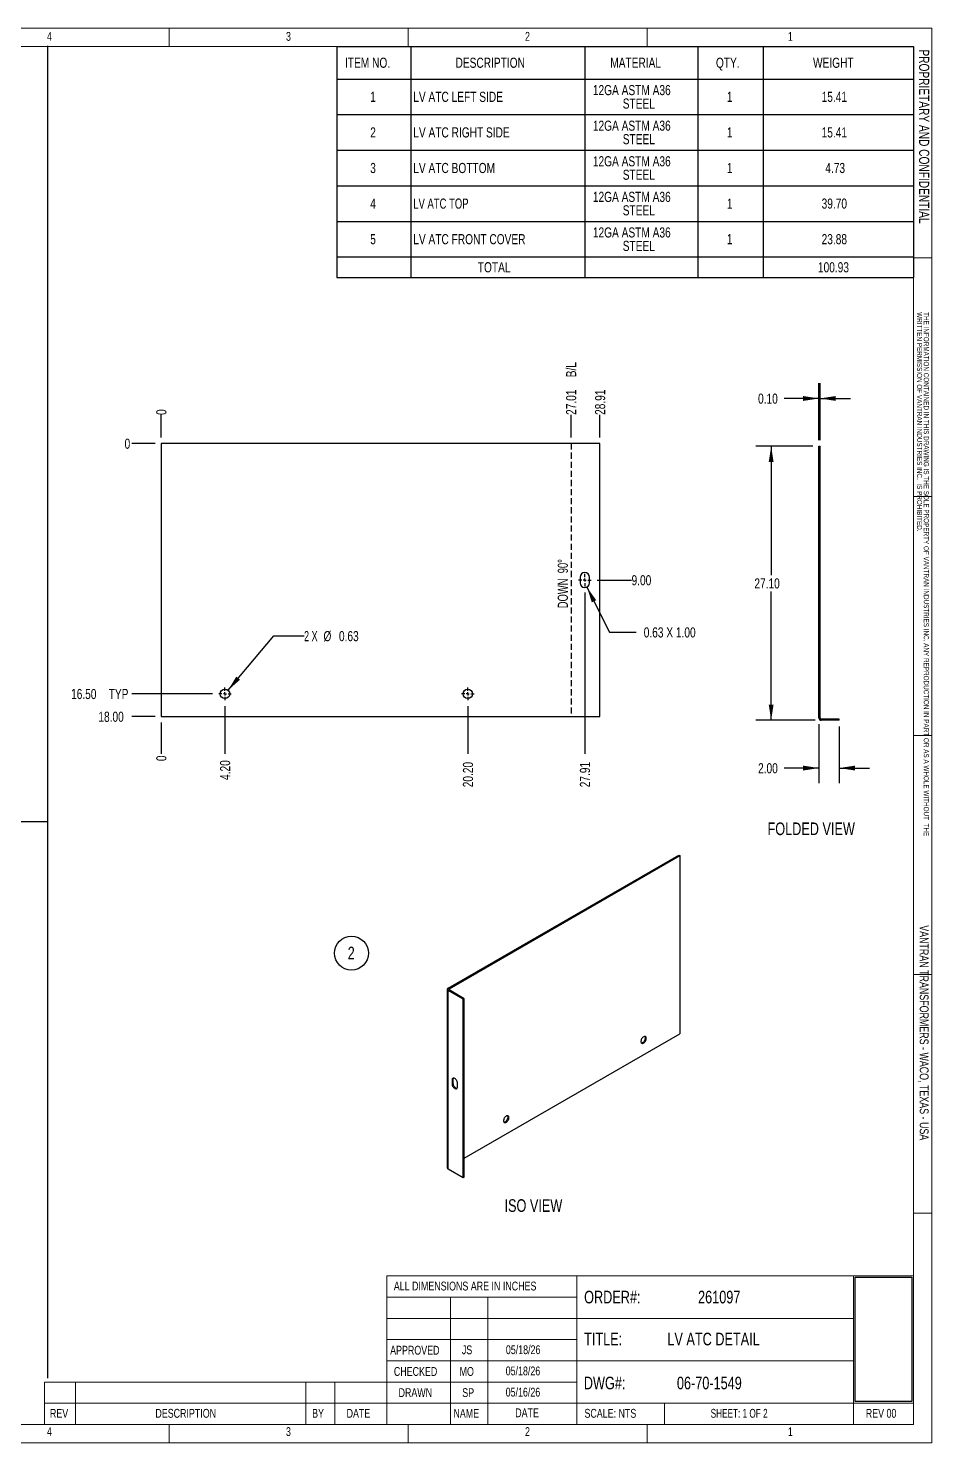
# Model space of a CAD drawing. Header units: inches. Extents: x 0 to 132, y 0 to 93.
# Drawn here: x 72.6 to 132.1, y 0.1 to 93.4 of the extents above; entities that cross this region are included whole.
import ezdxf

# ---------------------------------------------------------------- set-up
doc = ezdxf.new("R2010")
doc.units = ezdxf.units.IN
doc.header["$LTSCALE"] = 8
doc.header["$MEASUREMENT"] = 0
doc.linetypes.add('HIDDEN', pattern=[0.075, 0.05, -0.025])
doc.layers.add('FORMAT', color=7, linetype='Continuous')
doc.styles.add('SLDTEXTSTYLE0', font='TXT', dxfattribs={"width": 0.75})
doc.styles.add('SLDTEXTSTYLE2', font='TXT', dxfattribs={"width": 0.692308})
doc.styles.add('SLDTEXTSTYLE3', font='TXT', dxfattribs={"width": 0.7})
doc.styles.add('SLDTEXTSTYLE4', font='TXT', dxfattribs={"width": 0.666667})
doc.styles.add('SLDTEXTSTYLE6', font='TXT', dxfattribs={"width": 0.694444})
doc.dimstyles.new('SLDDIMSTYLE1', dxfattribs={"dimtxt": 0.679688, "dimasz": 1.04, "dimexe": 0, "dimexo": 0.0625, "dimgap": 0.169922, "dimtad": 0, "dimtih": 1, "dimtoh": 1, "dimlfac": 1.5, "dimrnd": 1e-09, "dimzin": 4, "dimdsep": 46, "dimtxsty": 'SLDTEXTSTYLE0', "dimsah": 1, "dimcen": 0.09, "dimadec": 0, "dimazin": 1, "dimtfac": 1, "dimtmove": 0, "dimatfit": 0, "dimfxl": 0, "dimfrac": 2, "dimtolj": 1, "dimtzin": 12, "dimarcsym": 0})
doc.dimstyles.new('SLDDIMSTYLE10', dxfattribs={"dimtxt": 0.679688, "dimasz": 1.04, "dimexe": 0, "dimexo": 0.0625, "dimgap": 0.169922, "dimtad": 0, "dimtih": 1, "dimtoh": 1, "dimrnd": 1e-09, "dimzin": 12, "dimdsep": 46, "dimtxsty": 'SLDTEXTSTYLE0', "dimblk1": 'NONE', "dimblk2": 'NONE', "dimsah": 1, "dimcen": 0.09, "dimadec": 0, "dimazin": 3, "dimtfac": 1, "dimtofl": 0, "dimtmove": 0, "dimatfit": 3, "dimldrblk": 'NONE', "dimfxl": 0, "dimfrac": 2, "dimtolj": 1, "dimtzin": 12, "dimarcsym": 0})
doc.dimstyles.new('SLDDIMSTYLE11', dxfattribs={"dimtxt": 0.679688, "dimasz": 1.04, "dimexe": 0, "dimexo": 0.0625, "dimgap": 0.169922, "dimtad": 0, "dimtih": 1, "dimtoh": 1, "dimrnd": 1e-09, "dimdsep": 46, "dimtxsty": 'SLDTEXTSTYLE0', "dimsah": 1, "dimcen": 0, "dimadec": 0, "dimazin": 2, "dimtfac": 1, "dimtofl": 0, "dimtmove": 0, "dimatfit": 3, "dimfxl": 0, "dimfrac": 2, "dimtolj": 1, "dimtzin": 12, "dimarcsym": 0})
doc.dimstyles.new('SLDDIMSTYLE2', dxfattribs={"dimtxt": 0.679688, "dimasz": 1.04, "dimexe": 0, "dimexo": 0.0625, "dimgap": 0.169922, "dimtad": 0, "dimtih": 1, "dimtoh": 1, "dimlfac": 1.5, "dimrnd": 1e-09, "dimzin": 4, "dimdsep": 46, "dimtxsty": 'SLDTEXTSTYLE0', "dimsah": 1, "dimcen": 0.09, "dimadec": 0, "dimazin": 1, "dimtfac": 1, "dimtofl": 0, "dimtmove": 0, "dimatfit": 3, "dimfxl": 0, "dimfrac": 2, "dimtolj": 1, "dimtzin": 12, "dimarcsym": 0})
doc.dimstyles.new('SLDDIMSTYLE5', dxfattribs={"dimtxt": 0.679688, "dimasz": 1.04, "dimexe": 0, "dimexo": 0.0625, "dimgap": 0.169922, "dimtad": 0, "dimtih": 1, "dimtoh": 1, "dimlfac": 1.5, "dimrnd": 1e-09, "dimzin": 0, "dimdsep": 46, "dimtxsty": 'SLDTEXTSTYLE0', "dimsah": 1, "dimcen": 0.09, "dimadec": 0, "dimazin": 0, "dimtfac": 1, "dimtmove": 0, "dimatfit": 0, "dimfxl": 0, "dimfrac": 2, "dimtolj": 1, "dimtzin": 12, "dimarcsym": 0})
doc.dimstyles.new('SLDDIMSTYLE6', dxfattribs={"dimtxt": 0.679688, "dimasz": 1.04, "dimexe": 0, "dimexo": 0.0625, "dimgap": 0.169922, "dimtad": 0, "dimtih": 1, "dimtoh": 1, "dimdec": 0, "dimrnd": 1e-09, "dimdsep": 46, "dimtxsty": 'SLDTEXTSTYLE0', "dimblk1": 'NONE', "dimblk2": 'NONE', "dimsah": 1, "dimcen": 0.09, "dimadec": 0, "dimazin": 2, "dimtfac": 1, "dimtdec": 0, "dimtofl": 0, "dimtmove": 0, "dimatfit": 3, "dimldrblk": 'NONE', "dimfxl": 0, "dimfrac": 2, "dimtolj": 1, "dimtzin": 12, "dimarcsym": 0})
doc.dimstyles.new('SLDDIMSTYLE7', dxfattribs={"dimtxt": 0.679688, "dimasz": 1.04, "dimexe": 0, "dimexo": 0.0625, "dimgap": 0.169922, "dimtad": 0, "dimtih": 1, "dimtoh": 1, "dimrnd": 1e-09, "dimzin": 4, "dimdsep": 46, "dimtxsty": 'SLDTEXTSTYLE0', "dimblk1": 'NONE', "dimblk2": 'NONE', "dimsah": 1, "dimcen": 0.09, "dimadec": 0, "dimazin": 1, "dimtfac": 1, "dimtofl": 0, "dimtmove": 0, "dimatfit": 3, "dimldrblk": 'NONE', "dimfxl": 0, "dimfrac": 2, "dimtolj": 1, "dimtzin": 12, "dimarcsym": 0})
doc.dimstyles.new('SLDDIMSTYLE8', dxfattribs={"dimtxt": 0.679688, "dimasz": 1.04, "dimexe": 0, "dimexo": 0.0625, "dimgap": 0.169922, "dimtad": 0, "dimtih": 1, "dimtoh": 1, "dimrnd": 1e-09, "dimzin": 4, "dimdsep": 46, "dimtxsty": 'SLDTEXTSTYLE0', "dimblk1": 'NONE', "dimblk2": 'NONE', "dimsah": 1, "dimcen": 0.09, "dimadec": 0, "dimazin": 1, "dimtfac": 1, "dimtofl": 0, "dimtmove": 0, "dimatfit": 3, "dimldrblk": 'NONE', "dimfxl": 0, "dimfrac": 2, "dimtolj": 1, "dimtzin": 12, "dimarcsym": 0})
doc.dimstyles.new('SLDDIMSTYLE9', dxfattribs={"dimtxt": 0.679688, "dimasz": 1.04, "dimexe": 0, "dimexo": 0.0625, "dimgap": 0.169922, "dimtad": 0, "dimtih": 1, "dimtoh": 1, "dimrnd": 1e-09, "dimzin": 12, "dimdsep": 46, "dimtxsty": 'SLDTEXTSTYLE0', "dimblk1": 'NONE', "dimblk2": 'NONE', "dimsah": 1, "dimcen": 0.09, "dimadec": 0, "dimazin": 3, "dimtfac": 1, "dimtofl": 0, "dimtmove": 0, "dimatfit": 3, "dimldrblk": 'NONE', "dimfxl": 0, "dimfrac": 2, "dimtolj": 1, "dimtzin": 12, "dimarcsym": 0})
picture_1 = doc.add_image_def('image1.bmp', size_in_pixel=(535, 215))

# ---------------------------------------------------------------- blocks, each defined once
blk = doc.blocks.new('SW_NOTE_0')
at = {"color": 0, "linetype": 'Continuous', "lineweight": 0, "attachment_point": 1, "rotation": 270, "style": 'SLDTEXTSTYLE0'}
for s, insert, char_height in [('WRITTEN PERMISSION OF VANTRAN INDUSTRIES INC.  IS PROHIBITED.', (-0.015, 0), 0.33333), ('THE INFORMATION CONTAINED IN THIS DRAWING IS THE SOLE PROPERTY OF VANTRAN INDUSTRIES INC. ANY REPRODUCTION IN PART OR AS A WHOLE WITHOUT  THE', (0.43, 0), 0.333333)]:
    blk.add_mtext(s, dxfattribs=dict(at, insert=insert, char_height=char_height))
blk = doc.blocks.new('SW_TABLEANNOTATION_0')
at = {"layer": 'FORMAT', "color": 0}
for p, q in [((0, 0), (0, -2.147)), ((0, 0), (4.875, 0)), ((4.875, 0), (4.875, -2.147)), ((4.875, 0), (16.337, 0)), ((16.337, 0), (16.337, -2.147)), ((16.337, 0), (23.782, 0)), ((23.782, 0), (23.782, -2.147)), ((23.782, 0), (28.094, 0)), ((28.094, 0), (28.094, -2.147)), ((28.094, 0), (37.99, 0)), ((37.99, 0), (37.99, -2.147)), ((0, -2.147), (4.875, -2.147)), ((0, -2.147), (0, -4.493)), ((4.875, -2.147), (16.337, -2.147)), ((4.875, -2.147), (4.875, -4.493)), ((16.337, -2.147), (23.782, -2.147)), ((16.337, -2.147), (16.337, -4.493)), ((23.782, -2.147), (28.094, -2.147)), ((23.782, -2.147), (23.782, -4.493)), ((28.094, -2.147), (37.99, -2.147)), ((28.094, -2.147), (28.094, -4.493)), ((37.99, -2.147), (37.99, -4.493)), ((0, -4.493), (0, -6.838)), ((0, -4.493), (4.875, -4.493)), ((4.875, -4.493), (4.875, -6.838)), ((4.875, -4.493), (16.337, -4.493)), ((16.337, -4.493), (16.337, -6.838)), ((16.337, -4.493), (23.782, -4.493)), ((23.782, -4.493), (23.782, -6.838)), ((23.782, -4.493), (28.094, -4.493)), ((28.094, -4.493), (28.094, -6.838)), ((28.094, -4.493), (37.99, -4.493)), ((37.99, -4.493), (37.99, -6.838)), ((0, -6.838), (0, -9.184)), ((0, -6.838), (4.875, -6.838)), ((4.875, -6.838), (4.875, -9.184)), ((4.875, -6.838), (16.337, -6.838)), ((16.337, -6.838), (16.337, -9.184)), ((16.337, -6.838), (23.782, -6.838)), ((23.782, -6.838), (23.782, -9.184)), ((23.782, -6.838), (28.094, -6.838)), ((28.094, -6.838), (28.094, -9.184)), ((28.094, -6.838), (37.99, -6.838)), ((37.99, -6.838), (37.99, -9.184)), ((0, -9.184), (0, -11.53)), ((0, -9.184), (4.875, -9.184)), ((4.875, -9.184), (4.875, -11.53)), ((4.875, -9.184), (16.337, -9.184)), ((16.337, -9.184), (16.337, -11.53)), ((16.337, -9.184), (23.782, -9.184)), ((23.782, -9.184), (23.782, -11.53)), ((23.782, -9.184), (28.094, -9.184)), ((28.094, -9.184), (28.094, -11.53)), ((28.094, -9.184), (37.99, -9.184)), ((37.99, -9.184), (37.99, -11.53)), ((0, -11.53), (0, -13.876)), ((0, -11.53), (4.875, -11.53)), ((4.875, -11.53), (4.875, -13.876)), ((4.875, -11.53), (16.337, -11.53)), ((16.337, -11.53), (16.337, -13.876)), ((16.337, -11.53), (23.782, -11.53)), ((23.782, -11.53), (23.782, -13.876)), ((23.782, -11.53), (28.094, -11.53)), ((28.094, -11.53), (28.094, -13.876)), ((28.094, -11.53), (37.99, -11.53)), ((37.99, -11.53), (37.99, -13.876)), ((0, -13.876), (0, -15.234)), ((0, -13.876), (4.875, -13.876)), ((4.875, -13.876), (4.875, -15.234)), ((4.875, -13.876), (16.337, -13.876)), ((16.337, -13.876), (16.337, -15.234)), ((16.337, -13.876), (23.782, -13.876)), ((23.782, -13.876), (23.782, -15.234)), ((23.782, -13.876), (28.094, -13.876)), ((28.094, -13.876), (28.094, -15.234)), ((28.094, -13.876), (37.99, -13.876)), ((37.99, -13.876), (37.99, -15.234)), ((0, -15.234), (4.875, -15.234)), ((4.875, -15.234), (16.337, -15.234)), ((16.337, -15.234), (23.782, -15.234)), ((23.782, -15.234), (28.094, -15.234)), ((28.094, -15.234), (37.99, -15.234))]:
    blk.add_line(p, q, dxfattribs=at)
at = {"layer": 'FORMAT', "color": 0, "attachment_point": 1}
for s, insert, char_height, style in [('ITEM NO.', (0.535, -0.739), 0.6667, 'SLDTEXTSTYLE0'), ('DESCRIPTION', (7.817, -0.739), 0.66667, 'SLDTEXTSTYLE0'), ('MATERIAL', (18.012, -0.739), 0.6667, 'SLDTEXTSTYLE0'), ('QTY.', (24.974, -0.739), 0.6667, 'SLDTEXTSTYLE0'), ('WEIGHT', (31.37, -0.739), 0.6667, 'SLDTEXTSTYLE0'), ('12GA ASTM A36', (16.865, -2.541), 0.66667, 'SLDTEXTSTYLE0'), ('1', (2.195, -2.985), 0.667, 'SLDTEXTSTYLE0'), ('LV ATC LEFT SIDE', (5.032, -2.985), 0.66667, 'SLDTEXTSTYLE0'), ('STEEL', (18.833, -3.43), 0.6667, 'SLDTEXTSTYLE0'), ('1', (25.695, -2.985), 0.667, 'SLDTEXTSTYLE0'), ('15.41', (31.937, -2.985), 0.6667, 'SLDTEXTSTYLE0'), ('2', (2.195, -5.331), 0.667, 'SLDTEXTSTYLE0'), ('LV ATC RIGHT SIDE', (5.032, -5.331), 0.66667, 'SLDTEXTSTYLE0'), ('12GA ASTM A36', (16.865, -4.887), 0.66667, 'SLDTEXTSTYLE0'), ('1', (25.695, -5.331), 0.667, 'SLDTEXTSTYLE0'), ('15.41', (31.937, -5.331), 0.6667, 'SLDTEXTSTYLE0'), ('STEEL', (18.833, -5.775), 0.6667, 'SLDTEXTSTYLE0'), ('12GA ASTM A36', (16.865, -7.233), 0.66667, 'SLDTEXTSTYLE0'), ('3', (2.195, -7.677), 0.667, 'SLDTEXTSTYLE0'), ('LV ATC BOTTOM', (5.032, -7.677), 0.66667, 'SLDTEXTSTYLE0'), ('STEEL', (18.833, -8.121), 0.6667, 'SLDTEXTSTYLE0'), ('1', (25.695, -7.677), 0.667, 'SLDTEXTSTYLE0'), ('4.73', (32.18, -7.677), 0.6667, 'SLDTEXTSTYLE0'), ('4', (2.195, -10.023), 0.667, 'SLDTEXTSTYLE0'), ('LV ATC TOP', (5.032, -10.023), 0.6667, 'SLDTEXTSTYLE3'), ('12GA ASTM A36', (16.865, -9.579), 0.66667, 'SLDTEXTSTYLE0'), ('1', (25.695, -10.023), 0.667, 'SLDTEXTSTYLE0'), ('39.70', (31.937, -10.023), 0.6667, 'SLDTEXTSTYLE0'), ('STEEL', (18.833, -10.467), 0.6667, 'SLDTEXTSTYLE0'), ('12GA ASTM A36', (16.865, -11.925), 0.66667, 'SLDTEXTSTYLE0'), ('5', (2.195, -12.369), 0.667, 'SLDTEXTSTYLE0'), ('LV ATC FRONT COVER', (5.032, -12.369), 0.66667, 'SLDTEXTSTYLE0'), ('STEEL', (18.833, -12.813), 0.6667, 'SLDTEXTSTYLE0'), ('1', (25.695, -12.369), 0.667, 'SLDTEXTSTYLE0'), ('23.88', (31.937, -12.369), 0.6667, 'SLDTEXTSTYLE0'), ('TOTAL', (9.285, -14.221), 0.6667, 'SLDTEXTSTYLE0'), ('100.93', (31.694, -14.221), 0.6667, 'SLDTEXTSTYLE0')]:
    blk.add_mtext(s, dxfattribs=dict(at, insert=insert, char_height=char_height, style=style))
blk = doc.blocks.new('Drawing View9')
at = {"color": 7, "linetype": 'Continuous', "lineweight": 25}
for p, q in [((0.054, 0.075), (15.254, 8.85)), ((0.113, 0.041), (15.313, 8.816)), ((15.254, 8.85), (15.313, 8.816)), ((15.313, 8.816), (15.313, -2.942)), ((0, 0), (0, -11.758)), ((0.113, 0.041), (0.054, 0.075)), ((0.113, -0.041), (0.113, 0.041)), ((0.113, -0.041), (0.054, -0.075)), ((1.055, -0.653), (0.054, -0.075)), ((0.054, -11.833), (0.054, -0.075)), ((1.114, -0.619), (0.113, -0.041)), ((1.055, -0.653), (1.114, -0.619)), ((1.055, -12.411), (1.055, -0.653)), ((1.114, -12.377), (1.114, -0.619)), ((1.114, -11.139), (15.313, -2.942)), ((0.372, -5.947), (0.313, -5.981)), ((0.313, -5.981), (0.313, -6.226)), ((0.372, -6.192), (0.313, -6.226)), ((0.372, -5.947), (0.372, -6.192)), ((0.666, -6.43), (0.666, -6.185)), ((0.054, -11.833), (1.055, -12.411)), ((1.055, -12.411), (1.114, -12.377))]:
    blk.add_line(p, q, dxfattribs=at)
at = {"color": 7, "linetype": 'Continuous', "lineweight": 25, "flags": 128}
for points in [[(13.111, -3.234), (13.107, -3.192), (13.095, -3.157), (13.075, -3.131), (13.049, -3.114), (13.017, -3.108), (12.982, -3.112), (12.944, -3.126), (12.906, -3.151), (12.869, -3.184), (12.835, -3.224), (12.806, -3.269), (12.783, -3.318), (12.767, -3.367), (12.759, -3.415), (12.759, -3.459), (12.767, -3.498), (12.783, -3.528), (12.806, -3.55), (12.835, -3.562), (12.869, -3.563), (12.906, -3.554), (12.944, -3.534), (12.982, -3.505), (13.017, -3.468), (13.049, -3.425), (13.075, -3.378), (13.095, -3.329), (13.107, -3.28), (13.111, -3.234)], [(12.784, -3.529), (12.793, -3.53), (12.828, -3.526), (12.866, -3.511), (12.904, -3.486), (12.941, -3.453), (12.975, -3.413), (13.004, -3.368), (13.027, -3.319), (13.043, -3.27), (13.051, -3.222), (13.051, -3.178), (13.043, -3.14), (13.027, -3.109), (13.027, -3.108)], [(0.666, -6.185), (0.662, -6.137), (0.649, -6.087), (0.628, -6.036), (0.6, -5.987), (0.566, -5.944), (0.529, -5.907), (0.49, -5.879), (0.45, -5.861), (0.413, -5.855), (0.379, -5.86), (0.351, -5.876), (0.33, -5.903), (0.317, -5.938), (0.313, -5.981)], [(0.313, -6.226), (0.317, -6.274), (0.33, -6.325), (0.351, -6.376), (0.379, -6.424), (0.413, -6.468), (0.45, -6.504), (0.49, -6.532), (0.529, -6.55), (0.566, -6.556), (0.6, -6.551), (0.628, -6.535), (0.649, -6.509), (0.662, -6.473), (0.666, -6.43)], [(0.372, -6.192), (0.376, -6.24), (0.39, -6.291), (0.411, -6.341), (0.439, -6.39), (0.472, -6.434), (0.509, -6.47), (0.549, -6.498), (0.588, -6.516), (0.625, -6.522), (0.641, -6.521)], [(4.06, -8.459), (4.056, -8.417), (4.044, -8.382), (4.024, -8.356), (3.998, -8.339), (3.967, -8.333), (3.931, -8.337), (3.893, -8.351), (3.855, -8.376), (3.818, -8.409), (3.785, -8.449), (3.755, -8.494), (3.732, -8.543), (3.716, -8.592), (3.708, -8.64), (3.708, -8.684), (3.716, -8.723), (3.732, -8.753), (3.755, -8.775), (3.785, -8.787), (3.818, -8.788), (3.855, -8.779), (3.893, -8.759), (3.931, -8.73), (3.967, -8.693), (3.998, -8.65), (4.024, -8.603), (4.044, -8.554), (4.056, -8.505), (4.06, -8.459)], [(3.733, -8.754), (3.742, -8.755), (3.777, -8.751), (3.815, -8.736), (3.853, -8.711), (3.89, -8.678), (3.924, -8.638), (3.953, -8.593), (3.976, -8.544), (3.992, -8.495), (4, -8.447), (4, -8.403), (3.992, -8.365), (3.976, -8.334), (3.976, -8.333)]]:
    blk.add_lwpolyline(points, dxfattribs=at)
at = {"color": 7, "linetype": 'Continuous', "lineweight": 25}
for centre, radius, start, end in [((0.082, 0), 0.0802, 110.78342, 249.21658), ((0.128, 0), 0.0437, 110.78342, 249.21658), ((0.517, -5.939), 0.146, 145.22622, 183.24772), ((0.092, -11.749), 0.0924, 185.6948, 245.62534)]:
    blk.add_arc(centre, radius, start, end, dxfattribs=at)
blk = doc.blocks.new('SW_NOTE_0_8')
at = {"layer": 'FORMAT', "color": 0}
blk.add_circle((0.303, 0.648), 1.12, dxfattribs=at)
at = {"layer": 'FORMAT', "color": 0, "insert": (0.286, 1.074), "char_height": 0.833, "attachment_point": 2, "style": 'SLDTEXTSTYLE0'}
blk.add_mtext('2', dxfattribs=at)
blk = doc.blocks.new('Drawing View10')
at = {"color": 7, "linetype": 'Continuous', "lineweight": 25}
for p, q in [((0, 0), (0.07, 0)), ((0, -17.914), (0, 0)), ((0.07, -17.914), (0.07, 0)), ((0.07, -17.914), (0, -17.914)), ((1.333, -17.997), (0.153, -17.997)), ((0.153, -17.997), (0.153, -18.067)), ((1.333, -18.067), (0.153, -18.067)), ((1.333, -18.067), (1.333, -17.997))]:
    blk.add_line(p, q, dxfattribs=at)
for radius in [0.153, 0.0833]:
    blk.add_arc((0.153, -17.914), radius, 180, 270, dxfattribs=at)
blk = doc.blocks.new('_D_23')
at = {"layer": 'FORMAT'}
for p, q in [((124.705, 47.527), (124.705, 43.624)), ((126.039, 47.374), (126.039, 43.624)), ((124.705, 44.624), (122.418, 44.624)), ((126.039, 44.624), (128.039, 44.624))]:
    blk.add_line(p, q, dxfattribs=at)
for points in [[(124.705, 44.624), (123.665, 44.784), (123.665, 44.464)], [(126.039, 44.624), (127.079, 44.464), (127.079, 44.784)]]:
    blk.add_solid(points, dxfattribs=at)
at = {"layer": 'FORMAT', "insert": (120.693, 44.947), "char_height": 0.6667, "attachment_point": 1, "style": 'SLDTEXTSTYLE0'}
blk.add_mtext('2.00', dxfattribs=at)
blk = doc.blocks.new('_D_24')
at = {"layer": 'FORMAT'}
for p, q in [((124.305, 65.84), (120.556, 65.84)), ((121.556, 65.84), (121.556, 57.343)), ((121.556, 47.774), (121.556, 56.271)), ((124.458, 47.774), (120.556, 47.774))]:
    blk.add_line(p, q, dxfattribs=at)
for points in [[(121.556, 65.84), (121.396, 64.8), (121.716, 64.8)], [(121.556, 47.774), (121.716, 48.814), (121.396, 48.814)]]:
    blk.add_solid(points, dxfattribs=at)
at = {"layer": 'FORMAT', "insert": (120.451, 57.13), "char_height": 0.6667, "attachment_point": 1, "style": 'SLDTEXTSTYLE0'}
blk.add_mtext('27.10', dxfattribs=at)
blk = doc.blocks.new('_D_25')
at = {"layer": 'FORMAT'}
for p, q in [((124.705, 66.24), (124.705, 69.99)), ((124.775, 66.24), (124.775, 69.99)), ((124.705, 68.99), (122.418, 68.99)), ((124.775, 68.99), (126.775, 68.99))]:
    blk.add_line(p, q, dxfattribs=at)
for points in [[(124.705, 68.99), (123.665, 69.15), (123.665, 68.83)], [(124.775, 68.99), (125.815, 68.83), (125.815, 69.15)]]:
    blk.add_solid(points, dxfattribs=at)
at = {"layer": 'FORMAT', "insert": (120.693, 69.313), "char_height": 0.6667, "attachment_point": 1, "style": 'SLDTEXTSTYLE0'}
blk.add_mtext('0.10', dxfattribs=at)
blk = doc.blocks.new('Drawing View11')
at = {"color": 7, "linetype": 'Continuous', "lineweight": 25}
for p, q in [((-4.5171, 16.5), (-4.5171, -1.5)), ((24.3954, 16.5), (-4.5171, 16.5)), ((24.3954, -1.5), (24.3954, 16.5)), ((23.0829, 7.6875), (23.0829, 7.3125)), ((23.7079, 7.3125), (23.7079, 7.6875)), ((-4.5171, -1.5), (24.3954, -1.5))]:
    blk.add_line(p, q, dxfattribs=at)
for centre in [(-0.3125, 0), (15.6875, 0)]:
    blk.add_circle(centre, 0.3125, dxfattribs=at)
for centre, start, end in [((23.3954, 7.6875), 0, 180), ((23.3954, 7.3125), 180, 0)]:
    blk.add_arc(centre, 0.3125, start, end, dxfattribs=at)
blk = doc.blocks.new('_D_26')
at = {"layer": 'FORMAT'}
blk.add_line((80.964, 66.018), (79.437, 66.018), dxfattribs=at)
at = {"layer": 'FORMAT', "insert": (78.952, 66.34), "char_height": 0.667, "attachment_point": 1, "style": 'SLDTEXTSTYLE0'}
blk.add_mtext('0', dxfattribs=at)
blk = doc.blocks.new('_None')
blk = doc.blocks.new('_D_27')
at = {"layer": 'FORMAT'}
blk.add_line((110.089, 57.018), (112.358, 57.018), dxfattribs=at)
at = {"layer": 'FORMAT', "insert": (112.358, 57.34), "char_height": 0.6667, "attachment_point": 1, "style": 'SLDTEXTSTYLE0'}
blk.add_mtext('9.00', dxfattribs=at)
blk = doc.blocks.new('_D_28')
at = {"layer": 'FORMAT'}
blk.add_line((84.756, 49.518), (79.437, 49.518), dxfattribs=at)
at = {"layer": 'FORMAT', "char_height": 0.6667, "attachment_point": 1, "style": 'SLDTEXTSTYLE0'}
for s, insert in [('16.50', (75.428, 49.84)), ('TYP', (77.909, 49.84))]:
    blk.add_mtext(s, dxfattribs=dict(at, insert=insert))
blk = doc.blocks.new('_D_29')
at = {"layer": 'FORMAT'}
blk.add_line((80.964, 48.018), (79.437, 48.018), dxfattribs=at)
at = {"layer": 'FORMAT', "insert": (77.227, 48.34), "char_height": 0.6667, "attachment_point": 1, "style": 'SLDTEXTSTYLE0'}
blk.add_mtext('18.00', dxfattribs=at)
blk = doc.blocks.new('_D_30')
at = {"layer": 'FORMAT'}
blk.add_line((81.364, 66.418), (81.364, 67.905), dxfattribs=at)
at = {"layer": 'FORMAT', "insert": (81.041, 67.905), "char_height": 0.667, "attachment_point": 1, "rotation": 90, "style": 'SLDTEXTSTYLE0'}
blk.add_mtext('0', dxfattribs=at)
blk = doc.blocks.new('_D_31')
at = {"layer": 'FORMAT'}
blk.add_line((108.37, 66.418), (108.37, 67.905), dxfattribs=at)
at = {"layer": 'FORMAT', "char_height": 0.6667, "attachment_point": 1, "rotation": 90, "style": 'SLDTEXTSTYLE0'}
for s, insert in [('B/L', (108.047, 70.386)), ('27.01', (108.047, 67.905))]:
    blk.add_mtext(s, dxfattribs=dict(at, insert=insert))
blk = doc.blocks.new('_D_32')
at = {"layer": 'FORMAT'}
blk.add_line((110.276, 66.418), (110.276, 67.905), dxfattribs=at)
at = {"layer": 'FORMAT', "insert": (109.953, 67.905), "char_height": 0.6667, "attachment_point": 1, "rotation": 90, "style": 'SLDTEXTSTYLE0'}
blk.add_mtext('28.91', dxfattribs=at)
blk = doc.blocks.new('_D_33')
at = {"layer": 'FORMAT'}
blk.add_line((81.364, 47.618), (81.364, 45.567), dxfattribs=at)
at = {"layer": 'FORMAT', "insert": (81.041, 45.082), "char_height": 0.667, "attachment_point": 1, "rotation": 90, "style": 'SLDTEXTSTYLE0'}
blk.add_mtext('0', dxfattribs=at)
blk = doc.blocks.new('_D_34')
at = {"layer": 'FORMAT'}
blk.add_line((85.568, 48.705), (85.568, 45.567), dxfattribs=at)
at = {"layer": 'FORMAT', "insert": (85.245, 43.842), "char_height": 0.6667, "attachment_point": 1, "rotation": 90, "style": 'SLDTEXTSTYLE0'}
blk.add_mtext('4.20', dxfattribs=at)
blk = doc.blocks.new('_D_35')
at = {"layer": 'FORMAT'}
blk.add_line((101.568, 48.705), (101.568, 45.567), dxfattribs=at)
at = {"layer": 'FORMAT', "insert": (101.245, 43.357), "char_height": 0.6667, "attachment_point": 1, "rotation": 90, "style": 'SLDTEXTSTYLE0'}
blk.add_mtext('20.20', dxfattribs=at)
blk = doc.blocks.new('_D_36')
at = {"layer": 'FORMAT'}
blk.add_line((109.276, 56.205), (109.276, 45.567), dxfattribs=at)
at = {"layer": 'FORMAT', "insert": (108.953, 43.357), "char_height": 0.6667, "attachment_point": 1, "rotation": 90, "style": 'SLDTEXTSTYLE0'}
blk.add_mtext('27.91', dxfattribs=at)
blk = doc.blocks.new('_D_37')
at = {"layer": 'FORMAT'}
for p, q in [((85.769, 49.757), (88.78, 53.333)), ((88.78, 53.333), (90.78, 53.333))]:
    blk.add_line(p, q, dxfattribs=at)
blk.add_solid([(85.769, 49.757), (86.562, 50.449), (86.317, 50.655)], dxfattribs=at)
at = {"layer": 'FORMAT', "char_height": 0.6667, "attachment_point": 1}
for s, insert, style in [('2 X', (90.78, 53.656), 'SLDTEXTSTYLE4'), ('%%c', (92.059, 53.656), 'SLDTEXTSTYLE0'), ('0.63', (93.078, 53.656), 'SLDTEXTSTYLE0')]:
    blk.add_mtext(s, dxfattribs=dict(at, insert=insert, style=style))
blk = doc.blocks.new('SW_RADIAL_DIMENSION_1')
at = {"layer": 'FORMAT', "color": 0}
for p, q in [((-3.744, 3.509), (-2.25, 0.536)), ((-2.25, 0.536), (-0.5, 0.536))]:
    blk.add_line(p, q, dxfattribs=at)
blk.add_solid([(-3.744, 3.509), (-3.42, 2.508), (-3.134, 2.651)], dxfattribs=at)
at = {"layer": 'FORMAT', "color": 0, "insert": (0, 0.859), "char_height": 0.66667, "attachment_point": 1, "style": 'SLDTEXTSTYLE0'}
blk.add_mtext('0.63 X 1.00', dxfattribs=at)
blk = doc.blocks.new('SW_CENTERMARKSYMBOL_3')
at = {"layer": 'FORMAT', "color": 0, "linetype": 'Continuous'}
for p, q in [((-0.2, 0), (-0.4125, 0)), ((0, 0), (-0.1, 0)), ((0, 0.2), (0, 0.4125)), ((0, 0), (0, 0.1)), ((0, 0), (0, -0.1)), ((0, 0), (0.1, 0)), ((0.2, 0), (0.4125, 0)), ((0, -0.2), (0, -0.4125))]:
    blk.add_line(p, q, dxfattribs=at)
blk = doc.blocks.new('SW_CENTERMARKSYMBOL_4')
at = {"layer": 'FORMAT', "color": 0, "linetype": 'Continuous'}
for p, q in [((-0.2, 0), (-0.4125, 0)), ((0, 0), (-0.1, 0)), ((0, 0.2), (0, 0.4125)), ((0, 0), (0, 0.1)), ((0, 0), (0, -0.1)), ((0, 0), (0.1, 0)), ((0.2, 0), (0.4125, 0)), ((0, -0.2), (0, -0.4125))]:
    blk.add_line(p, q, dxfattribs=at)
blk = doc.blocks.new('SW_CENTERMARKSYMBOL_5')
at = {"layer": 'FORMAT', "color": 0, "linetype": 'Continuous'}
for p, q in [((-0.2, 0), (-0.4125, 0)), ((0, 0), (-0.1, 0)), ((0, 0.2), (0, 0.4125)), ((0, 0), (0, 0.1)), ((0, 0), (0, -0.1)), ((0, 0), (0.1, 0)), ((0.2, 0), (0.4125, 0)), ((0, -0.2), (0, -0.4125))]:
    blk.add_line(p, q, dxfattribs=at)

msp = doc.modelspace()

# ---------------------------------------------------------------- linework, layer by layer
at = {"color": 7, "linetype": 'Continuous', "lineweight": 18}
for p, q in [((0.1496, 93.3937), (132.1339, 93.3937)), ((81.8898, 92.1937), (81.8898, 93.3937)), ((97.6378, 92.1937), (97.6378, 93.3937)), ((113.3858, 92.1937), (113.3858, 93.3937)), ((132.1339, 93.3937), (132.1339, 0.1496)), ((1.3496, 92.1937), (130.9339, 92.1937)), ((130.9339, 92.1937), (130.9339, 1.3496)), ((130.9339, 78.2677), (132.1339, 78.2677)), ((130.9339, 62.5197), (132.1339, 62.5197)), ((131.8942, 46.7717), (130.9335, 46.7717)), ((130.9339, 46.7717), (132.1339, 46.7717)), ((131.1339, 46.7717), (132.0139, 46.7717)), ((130.9339, 31.0236), (132.1339, 31.0236)), ((130.9339, 15.2756), (132.1339, 15.2756)), ((130.9339, 11.1481), (96.231, 11.1481)), ((96.231, 1.3481), (96.231, 11.1481)), ((108.7445, 11.1481), (108.7445, 1.3481)), ((126.9732, 11.1481), (126.9732, 1.3481)), ((108.7445, 9.7481), (96.231, 9.7481)), ((100.4243, 1.3481), (100.4243, 9.7481)), ((102.8885, 1.3481), (102.8885, 9.7481)), ((126.9732, 8.3481), (96.231, 8.3481)), ((108.7445, 6.9481), (96.231, 6.9481)), ((126.9732, 5.5481), (96.231, 5.5481)), ((108.7445, 4.1481), (73.6745, 4.1481)), ((73.6745, 1.3481), (73.6745, 4.1481)), ((75.7267, 1.3481), (75.7267, 4.1481)), ((90.8857, 1.3481), (90.8857, 4.1481)), ((92.8035, 1.3481), (92.8035, 4.1481)), ((130.9339, 2.7481), (73.6745, 2.7481)), ((114.5253, 2.7481), (114.5253, 1.3481)), ((130.9339, 1.3496), (1.3496, 1.3496)), ((81.8898, 1.3496), (81.8898, 0.1496)), ((97.6378, 1.3496), (97.6378, 0.1496)), ((113.3858, 1.3496), (113.3858, 0.1496)), ((132.1339, 0.1496), (0.1496, 0.1496))]:
    msp.add_line(p, q, dxfattribs=at)
at = {"color": 7, "linetype": 'HIDDEN'}
msp.add_line((108.3699, 66.0175), (108.3699, 48.0175), dxfattribs=at)
at = {"layer": 'FORMAT'}
for p, q in [((73.8757, 92.2329), (73.8757, 4.4)), ((1.4356, 41.1016), (73.8757, 41.1016))]:
    msp.add_line(p, q, dxfattribs=at)

# ---------------------------------------------------------------- block references
at = {"color": 7, "linetype": 'Continuous', "lineweight": 0}
msp.add_blockref('SW_NOTE_0', (131.5171, 74.6799), dxfattribs=at)
at = {"color": 7, "linetype": 'Continuous', "lineweight": 25}
for name, p in [('Drawing View11', (85.8808, 49.5175)), ('Drawing View10', (124.7054, 65.8403)), ('Drawing View9', (100.2179, 30.0399))]:
    msp.add_blockref(name, p, dxfattribs=at)
at = {"layer": 'FORMAT'}
for name, p in [('SW_TABLEANNOTATION_0', (92.944, 92.1937)), ('SW_RADIAL_DIMENSION_1', (113.1608, 53.0421)), ('SW_NOTE_0_8', (93.6017, 31.7773))]:
    msp.add_blockref(name, p, dxfattribs=at)
at = {"layer": 'FORMAT', "linetype": 'Continuous'}
for name, p in [('SW_CENTERMARKSYMBOL_3', (109.2762, 57.0175)), ('SW_CENTERMARKSYMBOL_5', (85.5683, 49.5175)), ('SW_CENTERMARKSYMBOL_4', (101.5683, 49.5175))]:
    msp.add_blockref(name, p, dxfattribs=at)

# ---------------------------------------------------------------- texts
at = {"color": 7, "linetype": 'Continuous', "lineweight": 0}
for s, insert, char_height, attachment_point, style in [('4', (74.004, 93.152), 0.5833, 2, 'SLDTEXTSTYLE0'), ('3', (89.752, 93.152), 0.5833, 2, 'SLDTEXTSTYLE0'), ('2', (105.5001, 93.152), 0.5833, 2, 'SLDTEXTSTYLE0'), ('1', (122.8229, 93.152), 0.5833, 2, 'SLDTEXTSTYLE0'), ('ORDER#:', (109.2334, 10.1684), 0.83333, 1, 'SLDTEXTSTYLE0'), ('261097', (116.7409, 10.1684), 0.83333, 1, 'SLDTEXTSTYLE0'), ('TITLE:', (109.2334, 7.4024), 0.83333, 1, 'SLDTEXTSTYLE0'), ('LV ATC DETAIL', (114.7193, 7.4024), 0.833333, 1, 'SLDTEXTSTYLE0'), ('CHECKED', (96.6972, 5.1382), 0.58333, 1, 'SLDTEXTSTYLE0'), ('MO', (101.0281, 5.1382), 0.58333, 1, 'SLDTEXTSTYLE0'), ('05/18/26', (104.0644, 5.1721), 0.58333, 1, 'SLDTEXTSTYLE0'), ('DRAWN', (97.0062, 3.7434), 0.58333, 1, 'SLDTEXTSTYLE0'), ('SP', (101.203, 3.7434), 0.58333, 1, 'SLDTEXTSTYLE0'), ('05/16/26', (104.0644, 3.7772), 0.58333, 1, 'SLDTEXTSTYLE0'), ('DWG#:', (109.2131, 4.5024), 0.83333, 1, 'SLDTEXTSTYLE0'), ('06-70-1549', (115.3466, 4.5024), 0.83333, 1, 'SLDTEXTSTYLE0'), ('REV', (74.0352, 2.3787), 0.58333, 1, 'SLDTEXTSTYLE0'), ('DESCRIPTION', (80.9839, 2.3787), 0.583333, 1, 'SLDTEXTSTYLE0'), ('BY', (91.3115, 2.3787), 0.58333, 1, 'SLDTEXTSTYLE0'), ('DATE', (93.583, 2.3787), 0.58333, 1, 'SLDTEXTSTYLE0'), ('NAME', (100.6229, 2.3787), 0.58333, 1, 'SLDTEXTSTYLE0'), ('DATE', (104.6931, 2.4125), 0.58333, 1, 'SLDTEXTSTYLE0'), ('SCALE: NTS', (109.2546, 2.3787), 0.58333, 1, 'SLDTEXTSTYLE0'), ('SHEET: 1 OF 2', (117.5712, 2.3787), 0.583333, 1, 'SLDTEXTSTYLE2'), ('REV 00', (127.7921, 2.3787), 0.58333, 1, 'SLDTEXTSTYLE0'), ('4', (74.004, 1.1741), 0.5833, 2, 'SLDTEXTSTYLE0'), ('3', (89.752, 1.1741), 0.5833, 2, 'SLDTEXTSTYLE0'), ('2', (105.5001, 1.1741), 0.5833, 2, 'SLDTEXTSTYLE0'), ('1', (122.8229, 1.1741), 0.5833, 2, 'SLDTEXTSTYLE0')]:
    msp.add_mtext(s, dxfattribs=dict(at, insert=insert, char_height=char_height, attachment_point=attachment_point, style=style))
for s, insert, char_height, attachment_point, rotation, style in [('PROPRIETARY AND CONFIDENTIAL', (131.9705, 91.9984), 0.666667, 1, 270, 'SLDTEXTSTYLE0'), ('DOWN  90°', (107.4963, 56.781), 0.66667, 2, 90, 'SLDTEXTSTYLE6'), ('VANTRAN TRANSFORMERS - WACO, TEXAS - USA', (131.9307, 27.1754), 0.583333, 2, 270, 'SLDTEXTSTYLE0')]:
    msp.add_mtext(s, dxfattribs=dict(at, insert=insert, char_height=char_height, attachment_point=attachment_point, rotation=rotation, style=style))
at = {"layer": 'FORMAT', "attachment_point": 1, "style": 'SLDTEXTSTYLE0'}
for s, insert, char_height in [('FOLDED VIEW', (121.3162, 41.0388), 0.833333), ('ISO VIEW', (103.9872, 16.2005), 0.83333), ('ALL DIMENSIONS ARE IN INCHES', (96.6934, 10.7698), 0.583333), ('APPROVED', (96.4529, 6.5382), 0.58333), ('JS', (101.1789, 6.5615), 0.58333), ('05/18/26', (104.0773, 6.5721), 0.58333)]:
    msp.add_mtext(s, dxfattribs=dict(at, insert=insert, char_height=char_height))

# ---------------------------------------------------------------- dimensions: what is measured, and where the dimension line sits
at = {"layer": 'FORMAT'}
for feature_location, offset, dtype, text, dimstyle, picture, middle in [((108.3699, 66.0175), (0, 1.8876), 1, '<> B/L', 'SLDDIMSTYLE9', '_D_31', (108.3699, 69.8014)), ((85.1558, 49.5175), (-5.7188, 0), 0, '<> TYP', 'SLDDIMSTYLE8', '_D_28', (77.4327, 49.5175))]:
    dim = msp.add_ordinate_dim(feature_location=feature_location, offset=offset, dtype=dtype, origin=(81.3637, 66.0175), text=text, dimstyle=dimstyle, dxfattribs=at)
    dim.commit()
    dim.dimension.update_dxf_attribs({"geometry": picture, "text_midpoint": middle})
for feature_location, offset, dtype, origin, dimstyle, picture, middle in [((110.2762, 66.0175), (0, 1.8876), 1, (81.3637, 66.0175), 'SLDDIMSTYLE10', '_D_32', (110.2762, 69.0101)), ((81.3636589744, 66.0175323805), (0, 1.887583881), 1, (81.3636589744, 66.0175323805), 'SLDDIMSTYLE6', '_D_30', (81.3636589744, 68.1477088524)), ((81.3636589744, 66.0175323805), (-1.9266833614, 0), 0, (81.3636589744, 66.0175323805), 'SLDDIMSTYLE6', '_D_26', (79.1943830221, 66.0175323805)), ((81.3637, 48.0175), (-1.9267, 0), 0, (81.3637, 66.0175), 'SLDDIMSTYLE7', '_D_29', (78.332, 48.0175)), ((109.6887, 57.0175), (2.6693, 0), 0, (81.3637, 66.0175), 'SLDDIMSTYLE7', '_D_27', (113.2203, 57.0175)), ((109.2762, 56.605), (0, -11.0379), 1, (81.3637, 48.0175), 'SLDDIMSTYLE10', '_D_36', (109.2762, 44.4622)), ((85.5683, 49.105), (0, -3.5379), 1, (81.3637, 48.0175), 'SLDDIMSTYLE7', '_D_34', (85.5683, 44.7048)), ((101.5683, 49.105), (0, -3.5379), 1, (81.3637, 48.0175), 'SLDDIMSTYLE7', '_D_35', (101.5683, 44.4622)), ((81.3636589744, 48.0175323805), (0, -2.4504141214), 1, (81.3636589744, 48.0175323805), 'SLDDIMSTYLE6', '_D_33', (81.3636589744, 45.3245256682))]:
    dim = msp.add_ordinate_dim(feature_location=feature_location, offset=offset, dtype=dtype, origin=origin, dimstyle=dimstyle, dxfattribs=at)
    dim.commit()
    dim.dimension.update_dxf_attribs({"geometry": picture, "text_midpoint": middle})
for base, p1, p2, dimstyle, picture, middle in [((124.7751, 68.9899), (124.7054, 65.8403), (124.7751, 65.8403), 'SLDDIMSTYLE5', '_D_25', (121.5558, 68.9899)), ((126.0387, 44.624), (124.7054, 47.9267), (126.0387, 47.7736), 'SLDDIMSTYLE1', '_D_23', (121.5558, 44.624))]:
    dim = msp.add_linear_dim(base=base, p1=p1, p2=p2, dimstyle=dimstyle, dxfattribs=at)
    dim.commit()
    dim.dimension.update_dxf_attribs({"geometry": picture, "text_midpoint": middle, "dimtype": 160})
dim = msp.add_linear_dim(base=(121.5558, 65.8403), p1=(124.8585, 47.7736), p2=(124.7054, 65.8403), angle=90, dimstyle='SLDDIMSTYLE2', dxfattribs=at)
dim.commit()
dim.dimension.update_dxf_attribs({"geometry": '_D_24', "text_midpoint": (121.5558, 56.8069), "dimtype": 160})
dim = msp.add_diameter_dim_2p(p1=(85.36703, 49.27844), p2=(85.76948, 49.75662), text='2 X<>', dimstyle='SLDDIMSTYLE11', dxfattribs=at)
dim.commit()
dim.dimension.update_dxf_attribs({"geometry": '_D_37', "text_midpoint": (92.79112, 53.33327), "dimtype": 163})

# ---------------------------------------------------------------- pictures from other files: only their frames are drawn
image = msp.add_image(picture_1, insert=(127.0921, 11.0625), size_in_units=(8.199, 3.7268), rotation=-90)
image.dxf.flags = 7

doc.saveas('drawing.dxf')
